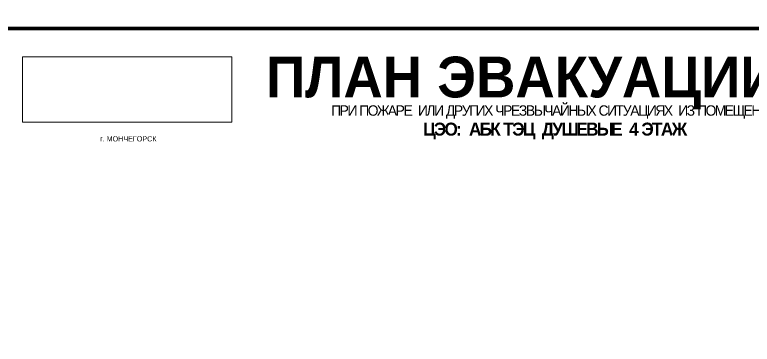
# Model space of a CAD drawing. Header units: millimetres. Extents: x 13114 to 67229, y 22859 to 38520.
# Drawn here: x 26321.4 to 26719.5, y 24500.5 to 24678.1 of the extents above; entities that cross this region are included whole.
import ezdxf

# ---------------------------------------------------------------- set-up
doc = ezdxf.new("R2010")
doc.units = ezdxf.units.MM
doc.styles.add('обычный', font='arial.ttf')
picture_1 = doc.add_image_def('image1.jpg', size_in_pixel=(337, 105))

msp = doc.modelspace()

# ---------------------------------------------------------------- linework, layer by layer
at = {"color": 6, "lineweight": 100}
for points in [[(26303.99, 24670.78), (26903.99, 24670.78), (26903.99, 25065.78), (26303.99, 25065.78)], [(26303.99, 24275.78), (26903.99, 24275.78), (26903.99, 24670.78), (26303.99, 24670.78)]]:
    msp.add_lwpolyline(points, close=True, dxfattribs=at)

# ---------------------------------------------------------------- texts
at = {"lineweight": 0, "style": 'обычный'}
for s, insert, char_height, width, attachment_point in [('{\\fProxima Nova Rg|b1|i0|c204|p2;ПЛАН ЭВАКУАЦИИ}', (26457, 24655.54), 22, 493.8901, 1), ('\\pi-8.4,l8.4,t8.4;{\\fProxima Nova Rg|b0|i0|c204|p2;г. МОНЧЕГОРСК\\H1.1997x; }', (26382.65, 24611.21), 2.8, 126.6484, 5)]:
    msp.add_mtext(s, dxfattribs=dict(at, insert=insert, char_height=char_height, width=width, attachment_point=attachment_point))
at = {"color": 0, "lineweight": 0, "insert": (26612.46, 24629.45), "char_height": 7, "width": 449.2158, "attachment_point": 5, "style": 'обычный'}
msp.add_mtext('{\\fArial Black|b1|i0|c204|p34;\\H2x;\\T0.85;  \\fArial Narrow|b0|i0|c204|p34;\\H0.8x;\\W0.9;\\P\\fProxima Nova Rg|b0|i0|c204|p2;\\H0.5x;\\W1;\\C256;ПРИ ПОЖАРЕ  ИЛИ ДРУГИХ ЧРЕЗВЫЧАЙНЫХ СИТУАЦИЯХ  ИЗ ПОМЕЩЕНИЙ \\fProxima Nova Rg|b1|i0|c204|p2;\\H1.25x;\\PЦЭО:  АБК ТЭЦ  ДУШЕВЫЕ  4 ЭТАЖ}', dxfattribs=at)

# ---------------------------------------------------------------- pictures from other files: only their frames are drawn
at = {"color": 7, "lineweight": 0, "true_color": 0xf5f5ff}
image = msp.add_image(picture_1, insert=(26325.47, 24620.17), size_in_units=(113.11, 35.24), dxfattribs=at)
image.dxf.flags = 7

doc.saveas('drawing.dxf')
